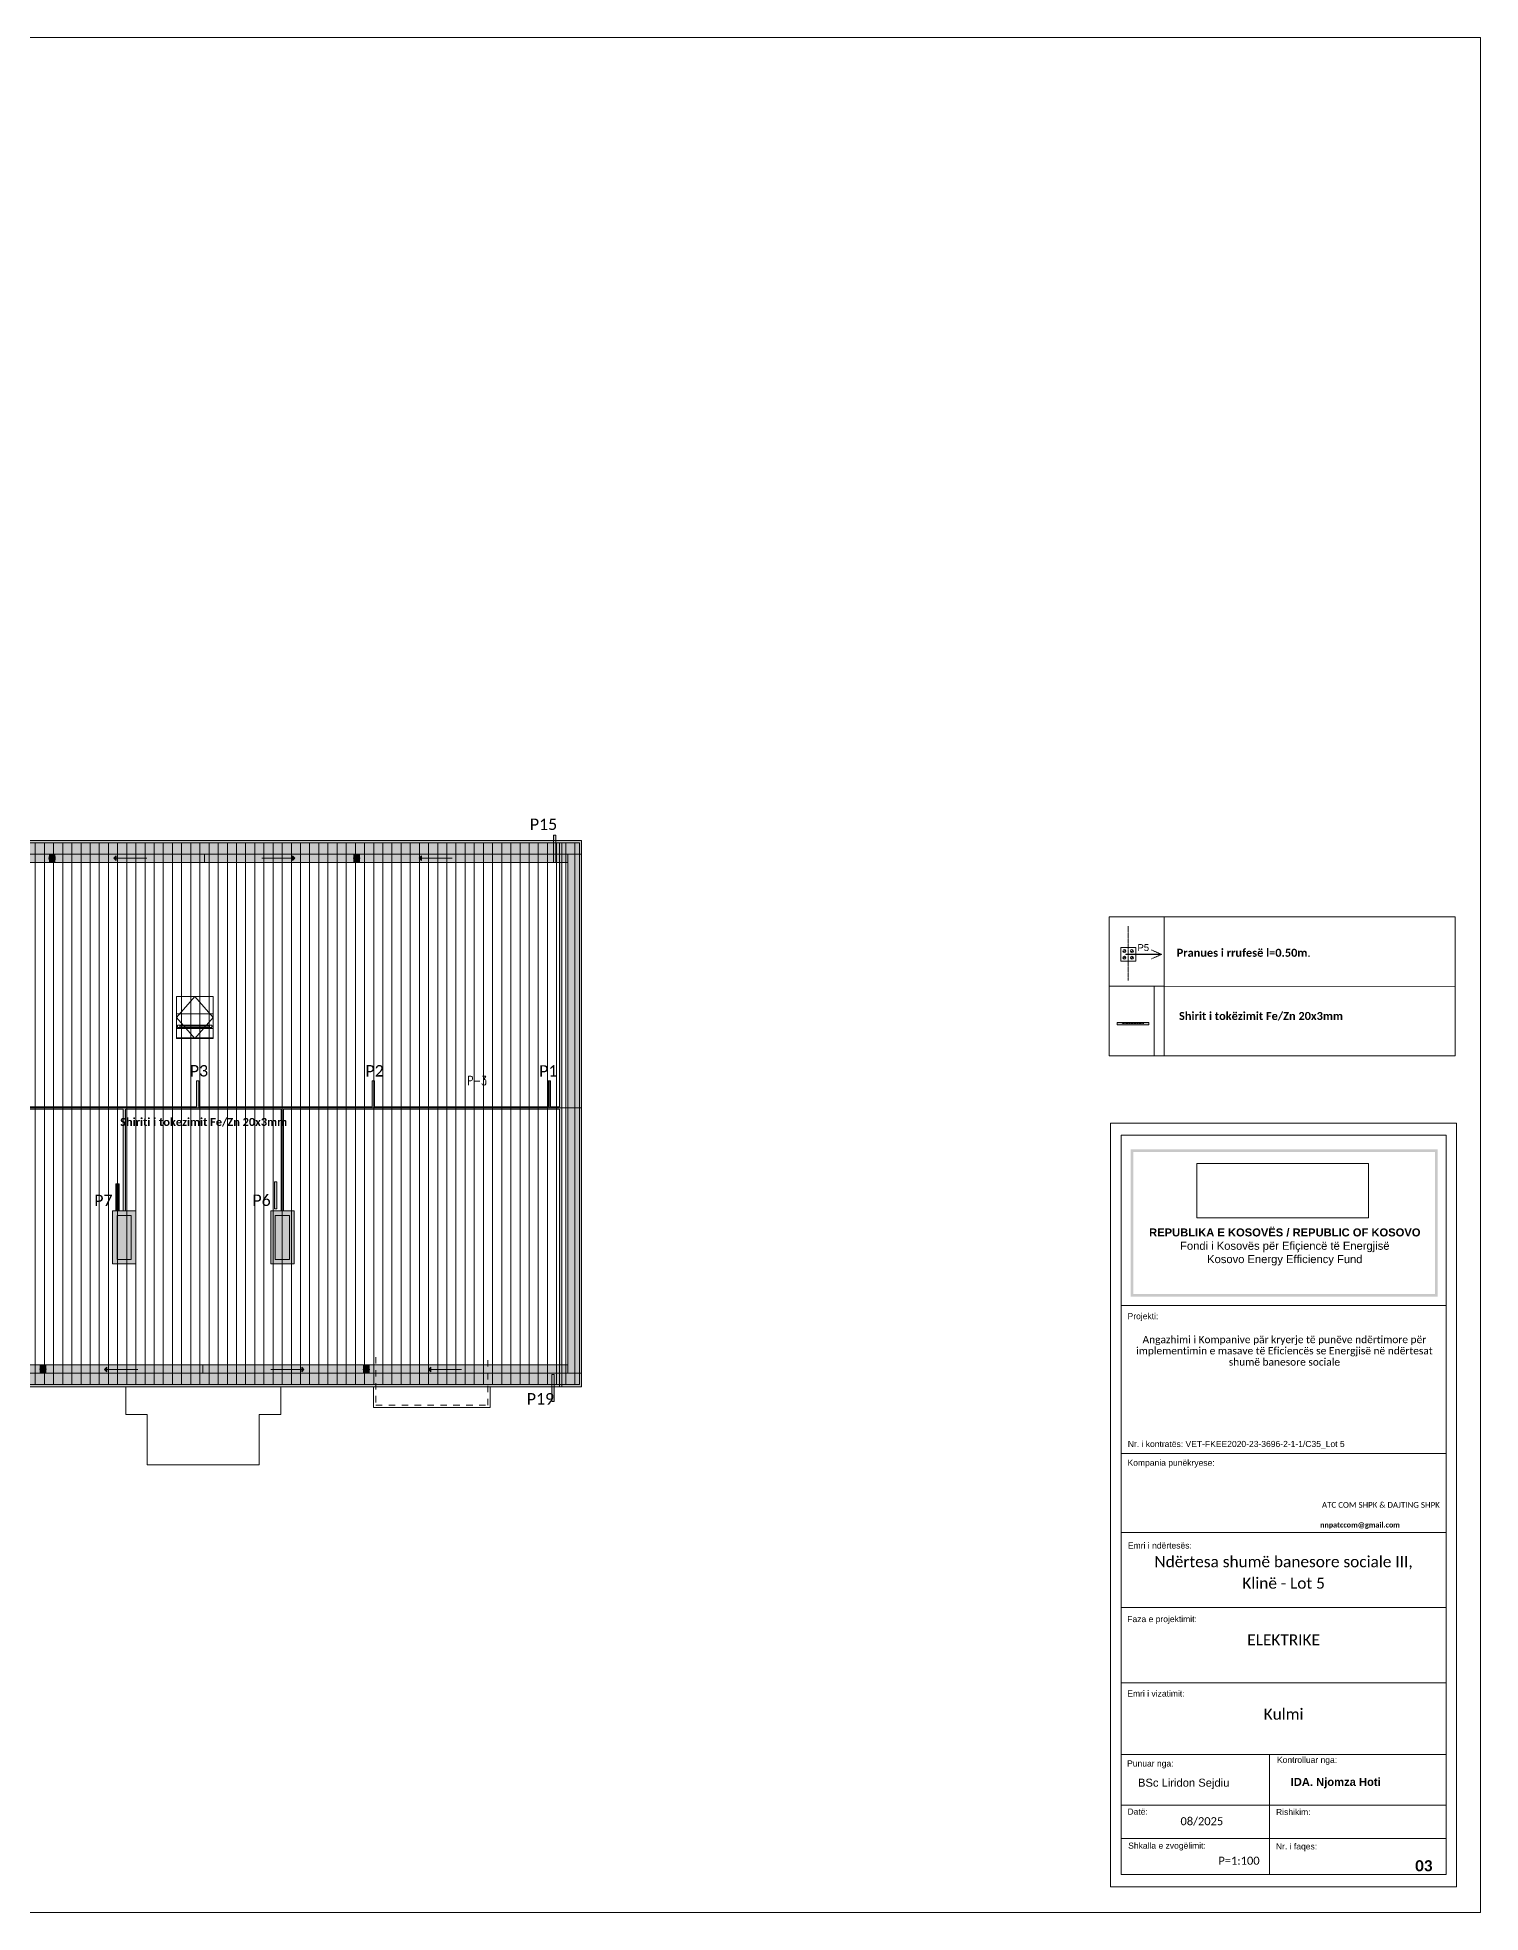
# Model space of a CAD drawing. Header units: millimetres. Extents: x 2791058 to 2855058, y -67651 to -26651.
# Drawn here: x 2823502 to 2855058, y -67651 to -26651 of the extents above; entities that cross this region are included whole.
import ezdxf

# ---------------------------------------------------------------- set-up
doc = ezdxf.new("R2010")
doc.units = ezdxf.units.MM
doc.header["$MEASUREMENT"] = 0
doc.header["$XCLIPFRAME"] = 0
for name, pattern in [('DASHDOT', [1, 0.5, -0.25, 0, -0.25]), ('DASHDOTX2', [2, 1, -0.5, 0, -0.5]), ('Dashed', [282.222223, 141.111112, -141.111112]), ('Long Dashed', [529.166651, 317.499995, -211.666656])]:
    doc.linetypes.add(name, pattern=pattern)
for name, color, linetype, lineweight in [('00 vija ne dukje 1_Pen_No__1', 7, 'Continuous', 0), ('00.Rrufepritesi_Pen_No__1', 7, 'Continuous', 0), ('0_Pen_No__7', 7, 'Continuous', 0), ('Annotation - Text_Pen_No__1', 7, 'Continuous', 0), ('Columns_Pen_No__1', 7, 'Continuous', 0), ('Dimensioning - General_Pen_No__41', 7, 'Continuous', 0), ('Exterior walls_Pen_No__1', 7, 'Continuous', 0), ('Exterior walls_Pen_No__20', 1, 'Continuous', 0), ('Exterior walls_Pen_No__80', 3, 'Continuous', 0), ('Shell - Roof_Pen_No__1', 7, 'Continuous', 0), ('Shell - Roof_Pen_No__2', 8, 'Continuous', 0), ('Shell - Roof_Pen_No__21', 7, 'Continuous', 0), ('Shell - Roof_Pen_No__60', 230, 'Continuous', 0), ('Structural - Bearing_Pen_No__1', 7, 'Continuous', 0), ('Structural - Bearing_Pen_No__2', 8, 'Continuous', 0)]:
    doc.layers.add(name, color=color, linetype=linetype, lineweight=lineweight)
for name, color, linetype, lineweight, true_color in [('00 vija ne dukje 1_Pen_No__250', 7, 'Continuous', 13, 0xe8e8e8), ('00.Rrufepritesi_Pen_No__3', 7, 'Continuous', 0, 0xff6600), ('Interior - Furniture _Pen_No__82', 7, 'Continuous', 0, 0xaaaaaa), ('Shell - Roof_Pen_No__61', 7, 'Continuous', 0, 0x6a6a6a), ('Shell - Roof_Pen_No__62', 7, 'Continuous', 0, 0xaaaaaa), ('Structural - Bearing_Pen_No__102', 7, 'Continuous', 0, 0xcccccc), ('Structural - Bearing_Pen_No__86', 7, 'Continuous', 0, 0x5555ff)]:
    doc.layers.add(name, color=color, linetype=linetype, lineweight=lineweight, true_color=true_color)
for name, color, linetype in [('Columns', 7, 'Continuous'), ('Drawing & Figure', 7, 'Continuous'), ('Exterior walls', 7, 'Continuous'), ('Shell - Roof', 7, 'Continuous')]:
    doc.layers.add(name, color=color, linetype=linetype)
doc.styles.add('GENERATED_STYLE_1', font='')
doc.styles.add('GENERATED_STYLE_2', font='')
doc.styles.add('GENERATED_STYLE_3', font='')
doc.styles.add('GENERATED_STYLE_4', font='')
doc.styles.add('GENERATED_STYLE_5', font='')
doc.styles.add('GENERATED_STYLE_6', font='txt.shx')
doc.styles.get('GENERATED_STYLE_1').set_extended_font_data('Arial')
doc.styles.get('GENERATED_STYLE_2').set_extended_font_data('Calibri')
doc.styles.get('GENERATED_STYLE_3').set_extended_font_data('Arial', bold=True)
doc.styles.get('GENERATED_STYLE_4').set_extended_font_data('Calibri Light')
doc.styles.get('GENERATED_STYLE_5').set_extended_font_data('Calibri', bold=True)
doc.linetypes.add('Circles', pattern='A,0,[1,e01-o3-kulmi1.Shx,S=7.839504,R=0,X=0,Y=0],-987.777448,0', length=987.777448)
picture_1 = doc.add_image_def('image1.png', size_in_pixel=(354, 134))
pattern_1 = [(90, (2247653.82, -76424.97), (-200, 0), [])]

# ---------------------------------------------------------------- blocks, each defined once
blk = doc.blocks.new('Wall_2', base_point=(2819202, -55859))
at = {"layer": 'Exterior walls', "linetype": 'Continuous', "lineweight": 0}
for points in [[(2819202, -55679), (2819202, -55859), (2823552, -55859), (2823552, -55679)], [(2823552, -55773), (2823562, -55738), (2823587, -55713), (2823622, -55703), (2823657, -55713), (2823683, -55738), (2823692, -55773), (2823692, -55679), (2823552, -55679)], [(2823692, -55679), (2823692, -55859), (2830624, -55859), (2830624, -55679)], [(2830624, -55779), (2830634, -55744), (2830659, -55718), (2830694, -55709), (2830729, -55718), (2830755, -55744), (2830764, -55779), (2830764, -55679), (2830624, -55679)], [(2830764, -55679), (2830764, -55859), (2835102, -55859), (2835102, -55679)], [(2823562, -55808), (2823552, -55773), (2823552, -55859), (2823692, -55859), (2823692, -55773), (2823683, -55808), (2823657, -55834), (2823622, -55843), (2823587, -55834)], [(2830634, -55814), (2830624, -55779), (2830624, -55859), (2830764, -55859), (2830764, -55779), (2830755, -55814), (2830729, -55840), (2830694, -55849), (2830659, -55840)]]:
    blk.add_hatch(color=255, dxfattribs=at).paths.add_polyline_path(points)
at = {"layer": 'Exterior walls_Pen_No__1', "color": 7, "linetype": 'Continuous', "lineweight": 0, "flags": 128}
for points in [[(2835102, -55679), (2819202, -55679)], [(2819202, -55679), (2819202, -55859)], [(2835102, -55859), (2835102, -55679)], [(2819202, -55859), (2835102, -55859)]]:
    blk.add_lwpolyline(points, dxfattribs=at)
blk = doc.blocks.new('Wall_3', base_point=(2835102, -44509))
at = {"layer": 'Exterior walls', "linetype": 'Continuous', "lineweight": 0}
for points in [[(2823752, -44689), (2823752, -44509), (2819802, -44509), (2819802, -44689)], [(2823752, -44509), (2823752, -44595), (2823762, -44560), (2823787, -44534), (2823822, -44525), (2823857, -44534), (2823883, -44560), (2823892, -44595), (2823892, -44509)], [(2823752, -44689), (2823892, -44689), (2823892, -44595), (2823883, -44630), (2823857, -44656), (2823822, -44665), (2823787, -44656), (2823762, -44630), (2823752, -44595)], [(2830412, -44689), (2830412, -44509), (2823892, -44509), (2823892, -44689)], [(2830412, -44509), (2830412, -44598), (2830422, -44563), (2830447, -44537), (2830482, -44528), (2830517, -44537), (2830543, -44563), (2830552, -44598), (2830552, -44509)], [(2830412, -44689), (2830552, -44689), (2830552, -44598), (2830543, -44633), (2830517, -44658), (2830482, -44668), (2830447, -44658), (2830422, -44633), (2830412, -44598)], [(2835102, -44689), (2835102, -44509), (2830552, -44509), (2830552, -44689)]]:
    blk.add_hatch(color=255, dxfattribs=at).paths.add_polyline_path(points)
at = {"layer": 'Exterior walls_Pen_No__1', "color": 7, "linetype": 'Continuous', "lineweight": 0, "flags": 128}
for points in [[(2835102, -44509), (2819802, -44509)], [(2819802, -44509), (2819802, -44689)], [(2819802, -44689), (2835102, -44689)], [(2835102, -44689), (2835102, -44509)]]:
    blk.add_lwpolyline(points, dxfattribs=at)
blk = doc.blocks.new('Wall_5', base_point=(2834967, -44259))
at = {"layer": 'Exterior walls_Pen_No__80', "linetype": 'Continuous', "lineweight": 0}
blk.add_hatch(color=3, dxfattribs=at).paths.add_polyline_path([(2834917, -44259), (2834917, -56159), (2834967, -56159), (2834967, -44259)])
at = {"layer": 'Exterior walls_Pen_No__80', "color": 3, "linetype": 'Continuous', "lineweight": 0, "flags": 128}
for points in [[(2834917, -44259), (2834917, -50034)], [(2834967, -44259), (2834917, -44259)], [(2834967, -56159), (2834967, -44259)], [(2834917, -50084), (2834917, -56159)], [(2834917, -56159), (2834967, -56159)]]:
    blk.add_lwpolyline(points, dxfattribs=at)
blk = doc.blocks.new('Wall_6', base_point=(2834967, -50059))
at = {"layer": 'Exterior walls_Pen_No__80', "linetype": 'Continuous', "lineweight": 0}
blk.add_hatch(color=3, dxfattribs=at).paths.add_polyline_path([(2834917, -50034), (2819299, -50034), (2819349, -50084), (2834917, -50084)])
at = {"layer": 'Exterior walls_Pen_No__80', "color": 3, "linetype": 'Continuous', "lineweight": 0, "flags": 128}
for points in [[(2819405, -50034), (2819349, -50034)], [(2819349, -50084), (2825379, -50084)], [(2823195, -50034), (2819455, -50034)], [(2826978, -50034), (2823245, -50034)], [(2825429, -50084), (2828832, -50084)], [(2830824, -50034), (2827028, -50034)], [(2828882, -50084), (2834917, -50084)], [(2834669, -50034), (2830874, -50034)], [(2834917, -50034), (2834719, -50034)]]:
    blk.add_lwpolyline(points, dxfattribs=at)
blk = doc.blocks.new('Wall_11', base_point=(2828857, -52309))
at = {"layer": 'Exterior walls_Pen_No__80', "linetype": 'Continuous', "lineweight": 0}
blk.add_hatch(color=3, dxfattribs=at).paths.add_polyline_path([(2828882, -52309), (2828882, -50084), (2828832, -50084), (2828832, -52309)])
at = {"layer": 'Exterior walls_Pen_No__80', "color": 3, "linetype": 'Continuous', "lineweight": 0, "flags": 128}
for points in [[(2828832, -50084), (2828832, -52309)], [(2828882, -52309), (2828882, -50084)], [(2828832, -52309), (2828882, -52309)]]:
    blk.add_lwpolyline(points, dxfattribs=at)
blk = doc.blocks.new('Wall_12', base_point=(2825404, -52309))
at = {"layer": 'Exterior walls_Pen_No__80', "linetype": 'Continuous', "lineweight": 0}
blk.add_hatch(color=3, dxfattribs=at).paths.add_polyline_path([(2825429, -52309), (2825429, -50084), (2825379, -50084), (2825379, -52309)])
at = {"layer": 'Exterior walls_Pen_No__80', "color": 3, "linetype": 'Continuous', "lineweight": 0, "flags": 128}
for points in [[(2825379, -50084), (2825379, -52309)], [(2825429, -52309), (2825429, -50084)], [(2825379, -52309), (2825429, -52309)]]:
    blk.add_lwpolyline(points, dxfattribs=at)
blk = doc.blocks.new('Wall_15', base_point=(2834694, -50059))
at = {"layer": 'Exterior walls_Pen_No__20', "linetype": 'Continuous', "lineweight": 0}
blk.add_hatch(color=1, dxfattribs=at).paths.add_polyline_path([(2834719, -50034), (2834719, -49466), (2834669, -49466), (2834669, -50034)])
at = {"layer": 'Exterior walls_Pen_No__20', "color": 1, "linetype": 'Continuous', "lineweight": 0, "flags": 128}
for points in [[(2834719, -49466), (2834669, -49466)], [(2834669, -49466), (2834669, -50034)], [(2834719, -50034), (2834719, -49466)]]:
    blk.add_lwpolyline(points, dxfattribs=at)
blk = doc.blocks.new('Wall_16', base_point=(2830849, -50059))
at = {"layer": 'Exterior walls_Pen_No__20', "linetype": 'Continuous', "lineweight": 0}
blk.add_hatch(color=1, dxfattribs=at).paths.add_polyline_path([(2830874, -50034), (2830874, -49466), (2830824, -49466), (2830824, -50034)])
at = {"layer": 'Exterior walls_Pen_No__20', "color": 1, "linetype": 'Continuous', "lineweight": 0, "flags": 128}
for points in [[(2830874, -49466), (2830824, -49466)], [(2830824, -49466), (2830824, -50034)], [(2830874, -50034), (2830874, -49466)]]:
    blk.add_lwpolyline(points, dxfattribs=at)
blk = doc.blocks.new('Wall_17', base_point=(2827003, -50059))
at = {"layer": 'Exterior walls_Pen_No__20', "linetype": 'Continuous', "lineweight": 0}
blk.add_hatch(color=1, dxfattribs=at).paths.add_polyline_path([(2827028, -50034), (2827028, -49466), (2826978, -49466), (2826978, -50034)])
at = {"layer": 'Exterior walls_Pen_No__20', "color": 1, "linetype": 'Continuous', "lineweight": 0, "flags": 128}
for points in [[(2827028, -49466), (2826978, -49466)], [(2826978, -49466), (2826978, -50034)], [(2827028, -50034), (2827028, -49466)]]:
    blk.add_lwpolyline(points, dxfattribs=at)
blk = doc.blocks.new('Wall_20', base_point=(2828713, -52268))
at = {"layer": 'Exterior walls_Pen_No__20', "linetype": 'Continuous', "lineweight": 0}
blk.add_hatch(color=1, dxfattribs=at).paths.add_polyline_path([(2828738, -52268), (2828738, -51676), (2828688, -51676), (2828688, -52268)])
at = {"layer": 'Exterior walls_Pen_No__20', "color": 1, "linetype": 'Continuous', "lineweight": 0, "flags": 128}
for points in [[(2828738, -51676), (2828688, -51676)], [(2828688, -51676), (2828688, -52268)], [(2828738, -52268), (2828738, -51676)], [(2828688, -52268), (2828738, -52268)]]:
    blk.add_lwpolyline(points, dxfattribs=at)
blk = doc.blocks.new('Wall_21', base_point=(2825239, -52309))
at = {"layer": 'Exterior walls_Pen_No__20', "linetype": 'Continuous', "lineweight": 0}
blk.add_hatch(color=1, dxfattribs=at).paths.add_polyline_path([(2825264, -52309), (2825264, -51716), (2825214, -51716), (2825214, -52309)])
at = {"layer": 'Exterior walls_Pen_No__20', "color": 1, "linetype": 'Continuous', "lineweight": 0, "flags": 128}
for points in [[(2825264, -51716), (2825214, -51716)], [(2825214, -51716), (2825214, -52309)], [(2825264, -52309), (2825264, -51716)], [(2825214, -52309), (2825264, -52309)]]:
    blk.add_lwpolyline(points, dxfattribs=at)
blk = doc.blocks.new('Wall_22', base_point=(2825264, -52309))
at = {"layer": 'Exterior walls_Pen_No__20', "linetype": 'Continuous', "lineweight": 0}
blk.add_hatch(color=1, dxfattribs=at).paths.add_polyline_path([(2825289, -52309), (2825289, -51716), (2825239, -51716), (2825239, -52309)])
at = {"layer": 'Exterior walls_Pen_No__20', "color": 1, "linetype": 'Continuous', "lineweight": 0, "flags": 128}
for points in [[(2825289, -51716), (2825239, -51716)], [(2825239, -51716), (2825239, -52309)], [(2825289, -52309), (2825289, -51716)], [(2825239, -52309), (2825289, -52309)]]:
    blk.add_lwpolyline(points, dxfattribs=at)
blk = doc.blocks.new('Wall_30', base_point=(2834812, -44689))
at = {"layer": 'Exterior walls_Pen_No__20', "linetype": 'Continuous', "lineweight": 0}
blk.add_hatch(color=1, dxfattribs=at).paths.add_polyline_path([(2834837, -44689), (2834837, -44096), (2834787, -44096), (2834787, -44689)])
at = {"layer": 'Exterior walls_Pen_No__20', "color": 1, "linetype": 'Continuous', "lineweight": 0, "flags": 128}
for points in [[(2834837, -44096), (2834787, -44096)], [(2834787, -44096), (2834787, -44689)], [(2834837, -44689), (2834837, -44096)], [(2834787, -44689), (2834837, -44689)]]:
    blk.add_lwpolyline(points, dxfattribs=at)
blk = doc.blocks.new('Wall_32', base_point=(2834774, -56476))
at = {"layer": 'Exterior walls_Pen_No__20', "linetype": 'Continuous', "lineweight": 0}
blk.add_hatch(color=1, dxfattribs=at).paths.add_polyline_path([(2834799, -56476), (2834799, -55884), (2834749, -55884), (2834749, -56476)])
at = {"layer": 'Exterior walls_Pen_No__20', "color": 1, "linetype": 'Continuous', "lineweight": 0, "flags": 128}
for points in [[(2834799, -55884), (2834749, -55884)], [(2834749, -55884), (2834749, -56476)], [(2834799, -56476), (2834799, -55884)], [(2834749, -56476), (2834799, -56476)]]:
    blk.add_lwpolyline(points, dxfattribs=at)
blk = doc.blocks.new('Wall_36', base_point=(2847301, -46701))
at = {"layer": 'Exterior walls_Pen_No__20', "linetype": 'Continuous', "lineweight": 0}
blk.add_hatch(color=1, dxfattribs=at).paths.add_polyline_path([(2847301, -46706), (2848082, -46706), (2848082, -46696), (2847301, -46696)])
at = {"layer": 'Exterior walls_Pen_No__20', "color": 1, "linetype": 'Continuous', "lineweight": 0, "flags": 128}
for points in [[(2848082, -46696), (2847301, -46696)], [(2847301, -46696), (2847301, -46706)], [(2847301, -46706), (2848082, -46706)], [(2848082, -46706), (2848082, -46696)]]:
    blk.add_lwpolyline(points, dxfattribs=at)
blk = doc.blocks.new('Column_3', base_point=(2823622, -55773))
at = {"layer": 'Columns', "linetype": 'Continuous', "lineweight": 0, "true_color": 0x000000}
blk.add_hatch(color=18, dxfattribs=at).paths.add_polyline_path([(2823622, -55843, 0.414214), (2823692, -55773, 0.414214), (2823622, -55703, 0.414214), (2823552, -55773, 0.414214)])
at = {"layer": 'Columns_Pen_No__1', "color": 7, "linetype": 'Continuous', "lineweight": 0}
for p, q in [((2823573, -55823), (2823672, -55724)), ((2823672, -55823), (2823573, -55724))]:
    blk.add_line(p, q, dxfattribs=at)
blk.add_circle((2823622, -55773), 70, dxfattribs=at)
blk = doc.blocks.new('Column_4', base_point=(2830694, -55779))
at = {"layer": 'Columns', "linetype": 'Continuous', "lineweight": 0, "true_color": 0x000000}
blk.add_hatch(color=18, dxfattribs=at).paths.add_polyline_path([(2830694, -55849, 0.414214), (2830764, -55779, 0.414214), (2830694, -55709, 0.414214), (2830624, -55779, 0.414214)])
at = {"layer": 'Columns_Pen_No__1', "color": 7, "linetype": 'Continuous', "lineweight": 0}
for p, q in [((2830645, -55829), (2830744, -55730)), ((2830744, -55829), (2830645, -55730))]:
    blk.add_line(p, q, dxfattribs=at)
blk.add_circle((2830694, -55779), 70, dxfattribs=at)
blk = doc.blocks.new('Column_5', base_point=(2830482, -44598))
at = {"layer": 'Columns', "linetype": 'Continuous', "lineweight": 0, "true_color": 0x000000}
blk.add_hatch(color=18, dxfattribs=at).paths.add_polyline_path([(2830482, -44668, 0.414214), (2830552, -44598, 0.414214), (2830482, -44528, 0.414214), (2830412, -44598, 0.414214)])
at = {"layer": 'Columns_Pen_No__1', "color": 7, "linetype": 'Continuous', "lineweight": 0}
for p, q in [((2830433, -44647), (2830532, -44548)), ((2830532, -44647), (2830433, -44548))]:
    blk.add_line(p, q, dxfattribs=at)
blk.add_circle((2830482, -44598), 70, dxfattribs=at)
blk = doc.blocks.new('Column_6', base_point=(2823822, -44595))
at = {"layer": 'Columns', "linetype": 'Continuous', "lineweight": 0, "true_color": 0x000000}
blk.add_hatch(color=18, dxfattribs=at).paths.add_polyline_path([(2823822, -44665, 0.414214), (2823892, -44595, 0.414214), (2823822, -44525, 0.414214), (2823752, -44595, 0.414214)])
at = {"layer": 'Columns_Pen_No__1', "color": 7, "linetype": 'Continuous', "lineweight": 0}
for p, q in [((2823773, -44645), (2823872, -44546)), ((2823872, -44645), (2823773, -44546))]:
    blk.add_line(p, q, dxfattribs=at)
blk.add_circle((2823822, -44595), 70, dxfattribs=at)
blk = doc.blocks.new('Skylight Pivot Hung 22')
at = {"layer": 'Interior - Furniture _Pen_No__82', "color": 253, "linetype": 'Continuous', "lineweight": 0, "true_color": 0xaaaaaa}
for p, q in [((400, 919), (-400, 919)), ((-400, 919), (-400, 0)), ((0, 919), (-400, 460)), ((0, 919), (400, 460)), ((400, 0), (400, 919)), ((0, 0), (-400, 460)), ((0, 0), (400, 460)), ((-400, 0), (400, 0))]:
    blk.add_line(p, q, dxfattribs=at)
blk = doc.blocks.new('Line_1', base_point=(2825895, -44596))
at = {"layer": 'Shell - Roof', "linetype": 'Continuous', "lineweight": 0, "true_color": 0x000000}
blk.add_hatch(color=18, dxfattribs=at).paths.add_polyline_path([(2825173, -44596), (2825223, -44646), (2825223, -44546)])
at = {"layer": 'Shell - Roof_Pen_No__1', "color": 7, "linetype": 'Continuous', "lineweight": 0}
for p, q in [((2825173, -44596), (2825223, -44546)), ((2825173, -44596), (2825223, -44646)), ((2825223, -44546), (2825223, -44646))]:
    blk.add_line(p, q, dxfattribs=at)
at = {"layer": 'Shell - Roof_Pen_No__21', "color": 7, "linetype": 'Continuous', "lineweight": 0}
blk.add_line((2825895, -44596), (2825223, -44596), dxfattribs=at)
blk = doc.blocks.new('Line_3', base_point=(2832573, -44596))
at = {"layer": 'Shell - Roof', "linetype": 'Continuous', "lineweight": 0, "true_color": 0x000000}
blk.add_hatch(color=18, dxfattribs=at).paths.add_polyline_path([(2831851, -44596), (2831901, -44646), (2831901, -44546)])
at = {"layer": 'Shell - Roof_Pen_No__1', "color": 7, "linetype": 'Continuous', "lineweight": 0}
for p, q in [((2831851, -44596), (2831901, -44546)), ((2831851, -44596), (2831901, -44646)), ((2831901, -44546), (2831901, -44646))]:
    blk.add_line(p, q, dxfattribs=at)
at = {"layer": 'Shell - Roof_Pen_No__21', "color": 7, "linetype": 'Continuous', "lineweight": 0}
blk.add_line((2832573, -44596), (2831901, -44596), dxfattribs=at)
blk = doc.blocks.new('Line_4', base_point=(2828408, -44596))
at = {"layer": 'Shell - Roof', "linetype": 'Continuous', "lineweight": 0, "true_color": 0x000000}
blk.add_hatch(color=18, dxfattribs=at).paths.add_polyline_path([(2829130, -44596), (2829080, -44546), (2829080, -44646)])
at = {"layer": 'Shell - Roof_Pen_No__1', "color": 7, "linetype": 'Continuous', "lineweight": 0}
for p, q in [((2829130, -44596), (2829080, -44546)), ((2829080, -44646), (2829080, -44546)), ((2829130, -44596), (2829080, -44646))]:
    blk.add_line(p, q, dxfattribs=at)
at = {"layer": 'Shell - Roof_Pen_No__21', "color": 7, "linetype": 'Continuous', "lineweight": 0}
blk.add_line((2828408, -44596), (2829080, -44596), dxfattribs=at)
blk = doc.blocks.new('Line_13', base_point=(2825693, -55779))
at = {"layer": 'Shell - Roof', "linetype": 'Continuous', "lineweight": 0, "true_color": 0x000000}
blk.add_hatch(color=18, dxfattribs=at).paths.add_polyline_path([(2824971, -55779), (2825021, -55829), (2825021, -55729)])
at = {"layer": 'Shell - Roof_Pen_No__1', "color": 7, "linetype": 'Continuous', "lineweight": 0}
for p, q in [((2824971, -55779), (2825021, -55729)), ((2825021, -55729), (2825021, -55829)), ((2824971, -55779), (2825021, -55829))]:
    blk.add_line(p, q, dxfattribs=at)
at = {"layer": 'Shell - Roof_Pen_No__21', "color": 7, "linetype": 'Continuous', "lineweight": 0}
blk.add_line((2825693, -55779), (2825021, -55779), dxfattribs=at)
blk = doc.blocks.new('Line_15', base_point=(2832773, -55779))
at = {"layer": 'Shell - Roof', "linetype": 'Continuous', "lineweight": 0, "true_color": 0x000000}
blk.add_hatch(color=18, dxfattribs=at).paths.add_polyline_path([(2832051, -55779), (2832101, -55829), (2832101, -55729)])
at = {"layer": 'Shell - Roof_Pen_No__1', "color": 7, "linetype": 'Continuous', "lineweight": 0}
for p, q in [((2832051, -55779), (2832101, -55729)), ((2832101, -55729), (2832101, -55829)), ((2832051, -55779), (2832101, -55829))]:
    blk.add_line(p, q, dxfattribs=at)
at = {"layer": 'Shell - Roof_Pen_No__21', "color": 7, "linetype": 'Continuous', "lineweight": 0}
blk.add_line((2832773, -55779), (2832101, -55779), dxfattribs=at)
blk = doc.blocks.new('Line_16', base_point=(2828608, -55779))
at = {"layer": 'Shell - Roof', "linetype": 'Continuous', "lineweight": 0, "true_color": 0x000000}
blk.add_hatch(color=18, dxfattribs=at).paths.add_polyline_path([(2829330, -55779), (2829280, -55729), (2829280, -55829)])
at = {"layer": 'Shell - Roof_Pen_No__1', "color": 7, "linetype": 'Continuous', "lineweight": 0}
for p, q in [((2829330, -55779), (2829280, -55729)), ((2829280, -55829), (2829280, -55729)), ((2829330, -55779), (2829280, -55829))]:
    blk.add_line(p, q, dxfattribs=at)
at = {"layer": 'Shell - Roof_Pen_No__21', "color": 7, "linetype": 'Continuous', "lineweight": 0}
blk.add_line((2828608, -55779), (2829280, -55779), dxfattribs=at)
blk = doc.blocks.new('Wall_45', base_point=(2847808, -48215))
at = {"layer": 'Exterior walls_Pen_No__80', "linetype": 'Continuous', "lineweight": 0}
blk.add_hatch(color=3, dxfattribs=at).paths.add_polyline_path([(2847808, -48190), (2847109, -48190), (2847109, -48240), (2847808, -48240)])
at = {"layer": 'Exterior walls_Pen_No__80', "color": 3, "linetype": 'Continuous', "lineweight": 0, "flags": 128}
for points in [[(2847808, -48190), (2847109, -48190)], [(2847109, -48190), (2847109, -48240)], [(2847109, -48240), (2847808, -48240)], [(2847808, -48240), (2847808, -48190)]]:
    blk.add_lwpolyline(points, dxfattribs=at)

msp = doc.modelspace()

# ---------------------------------------------------------------- hatches: boundary and pattern name
at = {"layer": 'Structural - Bearing_Pen_No__1', "linetype": 'Continuous', "lineweight": 0}
h = msp.add_hatch(color=9, dxfattribs=at)
h.paths.add_polyline_path([(2825142, -52309), (2825652, -52309), (2825652, -53469), (2825142, -53469)])
h.paths.add_polyline_path([(2825552, -53369), (2825242, -53369), (2825242, -52409), (2825552, -52409)], flags=0)
for points in [[(2825242, -52409), (2825552, -52409), (2825552, -53369), (2825242, -53369)], [(2828702, -52409), (2829012, -52409), (2829012, -53369), (2828702, -53369)]]:
    msp.add_hatch(color=8, dxfattribs=at).paths.add_polyline_path(points)
h = msp.add_hatch(color=9, dxfattribs=at)
h.paths.add_polyline_path([(2828602, -52309), (2829112, -52309), (2829112, -53469), (2828602, -53469)])
h.paths.add_polyline_path([(2829012, -53369), (2828702, -53369), (2828702, -52409), (2829012, -52409)], flags=0)
at = {"layer": 'Structural - Bearing_Pen_No__102', "linetype": 'Continuous', "lineweight": 0, "true_color": 0xcccccc}
h = msp.add_hatch(dxfattribs=at)
h.set_pattern_fill('Thermal_Block', color=254, style=0, pattern_type=2)
h.set_pattern_definition(pattern_1)
h.paths.add_polyline_path([(2818902, -50059), (2818902, -47059), (2819752, -47059), (2819752, -44259), (2835352, -44259), (2835352, -44609), (2835352, -50059)])
for points in [[(2835402, -44209), (2835402, -44509), (2819802, -44509), (2819802, -44209)], [(2835102, -44509), (2835402, -44509), (2835402, -50059), (2835102, -50059)], [(2835102, -50059), (2835402, -50059), (2835402, -55859), (2835102, -55859)], [(2835402, -55859), (2835402, -56159), (2818902, -56159), (2818902, -55859)]]:
    msp.add_hatch(color=254, dxfattribs=at).paths.add_polyline_path(points)
h = msp.add_hatch(dxfattribs=at)
h.set_pattern_fill('Thermal_Block', color=254, style=0, pattern_type=2)
h.set_pattern_definition(pattern_1)
h.paths.add_polyline_path([(2835352, -56109), (2818952, -56109), (2818952, -50059), (2835352, -50059)])
at = {"layer": 'Structural - Bearing_Pen_No__86', "linetype": 'Continuous', "lineweight": 0, "true_color": 0x5555ff}
for points in [[(2847411, -50965), (2848682, -50965), (2848682, -51023), (2847469, -51023), (2847469, -54049), (2847411, -54049)], [(2848021, -51023), (2848021, -50965), (2854123, -50965), (2854123, -54049), (2854065, -54049), (2854065, -51023)], [(2847411, -52998), (2847469, -52998), (2847469, -54127), (2848682, -54127), (2848682, -54184), (2847411, -54184)], [(2848021, -54184), (2848021, -54127), (2854065, -54127), (2854065, -52998), (2854123, -52998), (2854123, -54184)]]:
    msp.add_hatch(color=173, dxfattribs=at).paths.add_polyline_path(points)

# ---------------------------------------------------------------- linework, layer by layer
at = {"layer": '00 vija ne dukje 1_Pen_No__1', "color": 7, "linetype": 'Continuous', "lineweight": 0}
for points in [[(2846939, -45879), (2848138, -45879), (2848138, -47399), (2846939, -47399)], [(2847919, -45879), (2854505, -45881), (2854505, -47401), (2848138, -47399), (2848138, -45879)], [(2846939, -47399), (2848138, -47399), (2848138, -48920), (2846939, -48920)], [(2848138, -47399), (2854505, -47401), (2854505, -48922), (2848138, -48920)]]:
    msp.add_lwpolyline(points, close=True, dxfattribs=at)
for points in [[(2854505, -45881), (2854505, -47401)], [(2854505, -47401), (2854505, -48922)]]:
    msp.add_lwpolyline(points, dxfattribs=at)
at = {"layer": '00 vija ne dukje 1_Pen_No__250', "color": 254, "linetype": 'Continuous', "lineweight": 13, "true_color": 0xe8e8e8}
msp.add_lwpolyline([(2847919, -47401), (2847919, -48922)], dxfattribs=at)
at = {"layer": '00.Rrufepritesi_Pen_No__1', "color": 7, "linetype": 'DASHDOTX2', "lineweight": 0}
for q in [(2847865, -46604), (2847865, -46798)]:
    msp.add_line((2848082, -46701), q, dxfattribs=at)
at = {"layer": '00.Rrufepritesi_Pen_No__3', "color": 30, "linetype": 'DASHDOTX2', "lineweight": 0, "true_color": 0xff6600}
msp.add_line((2847353, -46085), (2847353, -47271), dxfattribs=at)
at = {"layer": '00.Rrufepritesi_Pen_No__3', "color": 30, "linetype": 'Continuous', "lineweight": 0, "true_color": 0xff6600}
for p, q in [((2847247, -46649), (2847296, -46605)), ((2847411, -46649), (2847459, -46605)), ((2847247, -46797), (2847296, -46753)), ((2847411, -46797), (2847459, -46753))]:
    msp.add_line(p, q, dxfattribs=at)
msp.add_lwpolyline([(2847517, -46849), (2847517, -46553), (2847190, -46553), (2847190, -46849)], close=True, dxfattribs=at)
at = {"layer": '00.Rrufepritesi_Pen_No__3', "color": 30, "linetype": 'DASHDOT', "lineweight": 0, "true_color": 0xff6600}
msp.add_lwpolyline([(2847214, -48215), (2847698, -48215)], dxfattribs=at)
at = {"layer": '00.Rrufepritesi_Pen_No__3', "color": 30, "linetype": 'Continuous', "lineweight": 0, "true_color": 0xff6600}
for centre in [(2847272, -46627), (2847435, -46627), (2847272, -46775), (2847435, -46775)]:
    msp.add_circle(centre, 32.9, dxfattribs=at)
at = {"layer": 'Exterior walls_Pen_No__1', "color": 7, "linetype": 'Continuous', "lineweight": 0}
for p, q in [((2826542, -47693), (2826542, -47793)), ((2826542, -47793), (2826542, -47873)), ((2826542, -47873), (2826542, -47893)), ((2826542, -47893), (2826542, -47943)), ((2826542, -47943), (2826542, -48143)), ((2827342, -47693), (2827342, -47793)), ((2827342, -47793), (2827342, -47873)), ((2827342, -47873), (2827342, -47893)), ((2827342, -47893), (2827342, -47943)), ((2827342, -47943), (2827342, -48143))]:
    msp.add_line(p, q, dxfattribs=at)
at = {"layer": 'Exterior walls_Pen_No__20', "color": 1, "linetype": 'Continuous', "lineweight": 0}
for p, q in [((2827342, -48003), (2826542, -48003)), ((2826542, -48003), (2826542, -48073)), ((2826542, -48073), (2826542, -48173)), ((2826542, -48173), (2826542, -48253)), ((2826542, -48253), (2826542, -48273)), ((2826567, -48273), (2826542, -48273)), ((2826542, -48273), (2826542, -48323)), ((2826542, -48273), (2826542, -48323)), ((2826542, -48323), (2826592, -48323)), ((2826542, -48323), (2826542, -48523)), ((2826617, -48248), (2826567, -48248)), ((2826567, -48248), (2826567, -48298)), ((2826567, -48298), (2826567, -48273)), ((2826592, -48298), (2826567, -48298)), ((2826567, -48298), (2826617, -48298)), ((2826592, -48323), (2826592, -48298)), ((2826592, -48323), (2827292, -48323)), ((2827267, -48248), (2826617, -48248)), ((2826617, -48298), (2826617, -48248)), ((2827267, -48248), (2826617, -48248)), ((2827267, -48273), (2826617, -48273)), ((2826617, -48298), (2827267, -48298)), ((2827317, -48248), (2827267, -48248)), ((2827267, -48248), (2827267, -48298)), ((2827267, -48298), (2827317, -48298)), ((2827317, -48298), (2827292, -48298)), ((2827292, -48298), (2827292, -48323)), ((2827292, -48323), (2827342, -48323)), ((2827317, -48298), (2827317, -48248)), ((2827342, -48273), (2827317, -48273)), ((2827317, -48273), (2827317, -48298)), ((2827342, -48073), (2827342, -48003)), ((2827342, -48073), (2827342, -48173)), ((2827342, -48173), (2827342, -48253)), ((2827342, -48253), (2827342, -48273)), ((2827342, -48273), (2827342, -48323)), ((2827342, -48273), (2827342, -48323)), ((2827342, -48323), (2827342, -48523)), ((2827342, -48523), (2826542, -48523))]:
    msp.add_line(p, q, dxfattribs=at)
at = {"layer": 'Shell - Roof_Pen_No__1', "color": 7, "linetype": 'Continuous', "lineweight": 0}
for p, q in [((2846969, -50390), (2854535, -50390)), ((2846969, -57613), (2846969, -50390)), ((2854535, -50390), (2854535, -67090)), ((2847199, -57613), (2847199, -50653)), ((2847199, -50653), (2854304, -50653)), ((2854304, -50653), (2854304, -57613)), ((2825142, -52309), (2825652, -52309)), ((2825142, -53469), (2825142, -52309)), ((2825652, -52309), (2825652, -53469)), ((2828602, -52309), (2829112, -52309)), ((2828602, -53469), (2828602, -52309)), ((2829112, -52309), (2829112, -53469)), ((2825652, -53469), (2825142, -53469)), ((2829112, -53469), (2828602, -53469)), ((2854304, -54377), (2847199, -54377)), ((2847199, -66820), (2847199, -54943)), ((2854304, -54943), (2854304, -66820)), ((2854304, -57613), (2847199, -57613)), ((2854304, -57613), (2847199, -57613)), ((2854304, -59342), (2847199, -59342)), ((2854304, -60984), (2847199, -60984)), ((2854304, -62626), (2847199, -62626)), ((2854304, -64198), (2847199, -64198)), ((2850443, -64198), (2850443, -66820)), ((2854304, -65305), (2847199, -65305)), ((2854304, -66033), (2847199, -66033)), ((2854304, -66820), (2847199, -66820)), ((2854535, -67090), (2846969, -67090))]:
    msp.add_line(p, q, dxfattribs=at)
at = {"layer": 'Shell - Roof_Pen_No__2', "color": 8, "linetype": 'Dashed', "lineweight": 0}
for p, q in [((2830902, -55509), (2830902, -56559)), ((2833352, -56559), (2833352, -55509)), ((2830902, -56559), (2833352, -56559))]:
    msp.add_line(p, q, dxfattribs=at)
at = {"layer": 'Shell - Roof_Pen_No__21', "color": 7, "linetype": 'Continuous', "lineweight": 0}
for p, q in [((2791058, -26651), (2855058, -26651)), ((2855058, -67651), (2855058, -26651)), ((2855058, -67651), (2855058, -26651)), ((2791058, -67651), (2855058, -67651))]:
    msp.add_line(p, q, dxfattribs=at)
at = {"layer": 'Shell - Roof_Pen_No__21', "color": 7, "linetype": 'Long Dashed', "lineweight": 0}
for p, q in [((2827152, -44689), (2827152, -44509)), ((2827118, -55859), (2827118, -55679))]:
    msp.add_line(p, q, dxfattribs=at)
at = {"layer": 'Shell - Roof_Pen_No__60', "color": 230, "linetype": 'Circles', "lineweight": 0}
for p, q in [((2827028, -49466), (2827028, -50059)), ((2830861, -49466), (2830861, -50059)), ((2834694, -49466), (2834694, -50059))]:
    msp.add_line(p, q, dxfattribs=at)
at = {"layer": 'Shell - Roof_Pen_No__61', "color": 251, "linetype": 'Continuous', "lineweight": 0, "true_color": 0x6a6a6a}
msp.add_line((2846969, -67090), (2846969, -54943), dxfattribs=at)
at = {"layer": 'Shell - Roof_Pen_No__62', "color": 253, "linetype": 'Continuous', "lineweight": 0, "true_color": 0xaaaaaa}
for p, q in [((2825432, -56759), (2825432, -56169)), ((2828822, -56159), (2828822, -56759)), ((2825902, -56759), (2825432, -56759)), ((2825902, -57859), (2825902, -56759)), ((2828822, -56759), (2828352, -56759)), ((2828352, -56759), (2828352, -57859)), ((2828352, -57859), (2825902, -57859))]:
    msp.add_line(p, q, dxfattribs=at)
at = {"layer": 'Structural - Bearing_Pen_No__1', "color": 7, "linetype": 'Continuous', "lineweight": 0, "flags": 128}
for points in [[(2835402, -44209), (2835402, -44509), (2819802, -44509), (2819802, -44209)], [(2835102, -44509), (2835402, -44509), (2835402, -50059), (2835102, -50059)], [(2835102, -50059), (2835402, -50059), (2835402, -55859), (2835102, -55859)], [(2825242, -52409), (2825552, -52409), (2825552, -53369), (2825242, -53369)], [(2828702, -52409), (2829012, -52409), (2829012, -53369), (2828702, -53369)], [(2835402, -55859), (2835402, -56159), (2818902, -56159), (2818902, -55859)]]:
    msp.add_lwpolyline(points, close=True, dxfattribs=at)
at = {"layer": 'Structural - Bearing_Pen_No__102', "color": 254, "linetype": 'Continuous', "lineweight": 0, "true_color": 0xcccccc, "flags": 128}
for points in [[(2818902, -50059), (2818902, -47059), (2819752, -47059), (2819752, -44259), (2835352, -44259), (2835352, -44609), (2835352, -50059)], [(2835352, -56109), (2818952, -56109), (2818952, -50059), (2835352, -50059)]]:
    msp.add_lwpolyline(points, close=True, dxfattribs=at)
at = {"layer": 'Structural - Bearing_Pen_No__2', "color": 8, "linetype": 'Continuous', "lineweight": 0, "flags": 128}
msp.add_lwpolyline([(2830852, -56609), (2830852, -56159), (2833402, -56159), (2833402, -56609)], close=True, dxfattribs=at)

# ---------------------------------------------------------------- block references
at = {"layer": 'Columns', "color": 7, "lineweight": 0}
for name, p in [('Column_6', (2823822, -44595)), ('Column_5', (2830482, -44598)), ('Column_3', (2823622, -55773)), ('Column_4', (2830694, -55779))]:
    msp.add_blockref(name, p, dxfattribs=at)
at = {"layer": 'Exterior walls', "color": 1, "lineweight": 0}
for name, p in [('Wall_30', (2834812, -44689)), ('Wall_36', (2847301, -46701)), ('Wall_17', (2827003, -50059)), ('Wall_16', (2830849, -50059)), ('Wall_15', (2834694, -50059)), ('Wall_21', (2825239, -52309)), ('Wall_22', (2825264, -52309)), ('Wall_20', (2828713, -52268)), ('Wall_32', (2834774, -56476))]:
    msp.add_blockref(name, p, dxfattribs=at)
at = {"layer": 'Exterior walls', "color": 3, "lineweight": 0}
for name, p in [('Wall_5', (2834967, -44259)), ('Wall_45', (2847808, -48215)), ('Wall_6', (2834967, -50059)), ('Wall_12', (2825404, -52309)), ('Wall_11', (2828857, -52309))]:
    msp.add_blockref(name, p, dxfattribs=at)
at = {"layer": 'Exterior walls', "color": 7, "lineweight": 0}
for name, p in [('Wall_3', (2835102, -44509)), ('Wall_2', (2819202, -55859))]:
    msp.add_blockref(name, p, dxfattribs=at)
at = {"layer": 'Interior - Furniture _Pen_No__82', "color": 253, "linetype": 'Continuous', "lineweight": 0, "true_color": 0xaaaaaa, "xscale": -1, "zscale": 1000}
msp.add_blockref('Skylight Pivot Hung 22', (2826942, -48542), dxfattribs=at)
at = {"layer": 'Shell - Roof', "color": 7, "linetype": 'Continuous', "lineweight": 0}
for name, p in [('Line_1', (2825895, -44596)), ('Line_4', (2828408, -44596)), ('Line_3', (2832573, -44596)), ('Line_13', (2825693, -55779)), ('Line_16', (2828608, -55779)), ('Line_15', (2832773, -55779))]:
    msp.add_blockref(name, p, dxfattribs=at)

# ---------------------------------------------------------------- texts
at = {"layer": '00.Rrufepritesi_Pen_No__1', "color": 7, "linetype": 'Continuous', "lineweight": 0}
for s, insert, char_height, attachment_point, style in [('\\A1;{\\pqr;\\fCalibri|b0|i0|c0|p34;P1\\fCalibri|b0|i0|c0|p34;5}', (2834866, -43730), 250, 3, 'GENERATED_STYLE_2'), ('\\A1;{\\pql;\\fArial|b0|i0|c0|p34;P5}', (2847555, -46476), 150, 1, 'GENERATED_STYLE_1'), ('\\A1;{\\pqr;\\fCalibri|b0|i0|c0|p34;P\\fCalibri|b0|i0|c0|p34;3}', (2827233, -49121), 250, 3, 'GENERATED_STYLE_2'), ('\\A1;{\\pqr;\\fCalibri|b0|i0|c0|p34;P\\fCalibri|b0|i0|c0|p34;2}', (2831074, -49121), 250, 3, 'GENERATED_STYLE_2'), ('\\A1;{\\pqr;\\fCalibri|b0|i0|c0|p34;P1}', (2834872, -49123), 250, 3, 'GENERATED_STYLE_2'), ('\\A1;{\\W0.750000x;\\pqr;\\Ftxt.shx;P-3}', (2833329, -49460), 200, 6, 'GENERATED_STYLE_6'), ('\\A1;{\\pqr;\\fCalibri|b1|i0|c0|p34;Shiriti i tokezimit Fe/Zn 20x3mm}', (2828962, -50277), 175, 3, 'GENERATED_STYLE_5'), ('\\A1;{\\pqr;\\fCalibri|b0|i0|c0|p34;P\\fCalibri|b0|i0|c0|p34;7}', (2825142, -51956), 250, 3, 'GENERATED_STYLE_2'), ('\\A1;{\\pqr;\\fCalibri|b0|i0|c0|p34;P\\fCalibri|b0|i0|c0|p34;6}', (2828602, -51952), 250, 3, 'GENERATED_STYLE_2'), ('\\A1;{\\pqr;\\fCalibri|b0|i0|c0|p34;P1\\fCalibri|b0|i0|c0|p34;9}', (2834799, -56294), 250, 3, 'GENERATED_STYLE_2')]:
    msp.add_mtext(s, dxfattribs=dict(at, insert=insert, char_height=char_height, attachment_point=attachment_point, style=style))
at = {"layer": '0_Pen_No__7', "color": 7, "linetype": 'Continuous', "lineweight": 0, "char_height": 175, "attachment_point": 1, "style": 'GENERATED_STYLE_5'}
for s, insert in [('\\A1;{\\pql;\\fCalibri|b1|i0|c0|p34;Pranues i rrufesë l=0.50m\\fCalibri|b0|i0|c0|p34;.}', (2848413, -46578)), ('\\A1;{\\pql;\\fCalibri|b1|i0|c0|p34;Shirit i tokëzimit Fe/Zn 20x3mm}', (2848465, -47960))]:
    msp.add_mtext(s, dxfattribs=dict(at, insert=insert))
at = {"layer": 'Annotation - Text_Pen_No__1', "color": 7}
for s, style, p in [('IDA. Njomza Hoti', 'GENERATED_STYLE_3', (2850906, -64883)), ('08/2025', 'GENERATED_STYLE_4', (2848497, -65743))]:
    msp.add_text(s, height=175, dxfattribs=dict(at, style=style)).set_placement(p)
at = {"layer": 'Annotation - Text_Pen_No__1', "color": 7, "linetype": 'Continuous', "lineweight": 0, "attachment_point": 2}
for s, insert, char_height, style in [('\\A1;{\\pqc;\\fArial|b1|i0|c0|p34;REPUBLIKA E KOSOVËS / REPUBLIC OF KOSOVO\\P\\pqc;\\fArial|b0|i0|c0|p34;Fondi i Kosovës për Efiçiencë të Energjisë\\P\\pqc;\\fArial|b0|i0|c0|p34;Kosovo Energy Efficiency Fund\\P\\pqc;\\fArial|b1|i0|c0|p34;\\H1.042194x;}', (2850778, -52693), 175, 'GENERATED_STYLE_3'), ('\\A1;{\\pqc;\\fCalibri|b0|i0|c0|p34;ELEKTRIKE}', (2850752, -61568), 242.5, 'GENERATED_STYLE_2'), ('\\A1;{\\pqc;\\fCalibri|b0|i0|c0|p34;Kulmi}', (2850752, -63193), 242.5, 'GENERATED_STYLE_2'), ('\\A1;{\\pqc;\\fCalibri|b0|i0|c0|p34;P=1:100}', (2849776, -66431), 175, 'GENERATED_STYLE_2'), ('\\A1;{\\pqc;\\fCalibri|b1|i0|c0|p34; 0\\fCalibri|b1|i0|c0|p34;3}', (2853776, -66508), 242.5, 'GENERATED_STYLE_5')]:
    msp.add_mtext(s, dxfattribs=dict(at, insert=insert, char_height=char_height, style=style))
at = {"layer": 'Annotation - Text_Pen_No__1', "color": 7, "linetype": 'Continuous', "lineweight": 5, "insert": (2850769, -55042), "char_height": 160, "width": 6798, "attachment_point": 2, "line_spacing_factor": 0.919632, "style": 'GENERATED_STYLE_5'}
msp.add_mtext('\\A1;\\pxqc;{\\fCalibri Light|b0|i0|c0|p34;Angazhimi i Kompanive pär kryerje të punëve ndërtimore për implementimin e masave të Eficiencës se Energjisë në ndërtesat shumë banesore sociale}', dxfattribs=at)
at = {"layer": 'Annotation - Text_Pen_No__1', "color": 7, "linetype": 'Continuous', "lineweight": 5, "attachment_point": 2}
for s, insert, char_height, style in [('\\A1;\\pxqc;ATC COM SHPK & DAJTING SHPK ', (2852879, -58676), 125, 'GENERATED_STYLE_4'), ('\\A1;\\pxqc;BSc Liridon Sejdiu', (2848567, -64725), 175, 'GENERATED_STYLE_1')]:
    msp.add_mtext(s, dxfattribs=dict(at, insert=insert, char_height=char_height, style=style))
at = {"layer": 'Annotation - Text_Pen_No__1', "color": 7, "linetype": 'Continuous', "lineweight": 0, "insert": (2850752, -59859), "char_height": 242.5, "attachment_point": 2, "line_spacing_factor": 1.16153, "style": 'GENERATED_STYLE_4'}
msp.add_mtext('\\pxqc;\\A1;Ndërtesa shumë banesore sociale III, \\PKlinë - Lot 5', dxfattribs=at)
at = {"layer": 'Dimensioning - General_Pen_No__41', "color": 7, "linetype": 'Continuous', "lineweight": 0, "char_height": 133.38, "attachment_point": 7, "style": 'GENERATED_STYLE_1'}
for s, insert in [('\\A1;{\\pql;\\fArial|b0|i0|c0|p34;Projekti:}', (2847340, -54718)), ('\\A1;\\pxql;Nr. i kontratës: VET-FKEE2020-23-3696-2-1-1/C35_Lot 5', (2847344, -57511)), ('\\pxql;\\A1;Kompania punëkryese:', (2847339, -57923)), ('\\A1;{\\pql;\\fArial|b0|i0|c0|p34;Emri i ndërtesës:}', (2847348, -59695)), ('\\A1;{\\pql;\\fArial|b0|i0|c0|p34;Faza e projektimit:}', (2847333, -61342)), ('\\A1;{\\pql;\\fArial|b0|i0|c0|p34;Emri i vizatimit:}', (2847334, -62931)), ('\\A1;{\\pql;\\fArial|b0|i0|c0|p34;Punuar nga:}', (2847330, -64499)), ('\\A1;{\\pql;\\fArial|b0|i0|c0|p34;Kontrolluar nga:}', (2850607, -64420)), ('\\A1;{\\pql;\\fArial|b0|i0|c0|p34;Datë:}', (2847338, -65514)), ('\\A1;{\\pql;\\fArial|b0|i0|c0|p34;Rishikim:}', (2850586, -65522)), ('\\A1;{\\pql;\\fArial|b0|i0|c0|p34;Shkalla e zvogëlimit:}', (2847353, -66296)), ('\\A1;{\\pql;\\fArial|b0|i0|c0|p34;Nr. i faqes:}', (2850584, -66312))]:
    msp.add_mtext(s, dxfattribs=dict(at, insert=insert))
at = {"layer": 'Dimensioning - General_Pen_No__41', "color": 7, "linetype": 'Continuous', "lineweight": 5, "insert": (2851549, -59263), "char_height": 115, "attachment_point": 7, "line_spacing_factor": 0.922253, "style": 'GENERATED_STYLE_1'}
msp.add_mtext('\\A1;\\pxql,t6.4112,13.191,20.438,28.538;{\\fCalibri|b1|i0|c0|p34;nnpatccom@gmail.com}', dxfattribs=at)

# ---------------------------------------------------------------- pictures from other files: only their frames are drawn
at = {"layer": 'Drawing & Figure', "linetype": 'Continuous', "lineweight": 0}
image = msp.add_image(picture_1, insert=(2848851, -52458), size_in_units=(3759, 1184), dxfattribs=at)
image.set_boundary_path([(-0.5, -0.5), (353.5, 133.5)])

doc.saveas('drawing.dxf')
